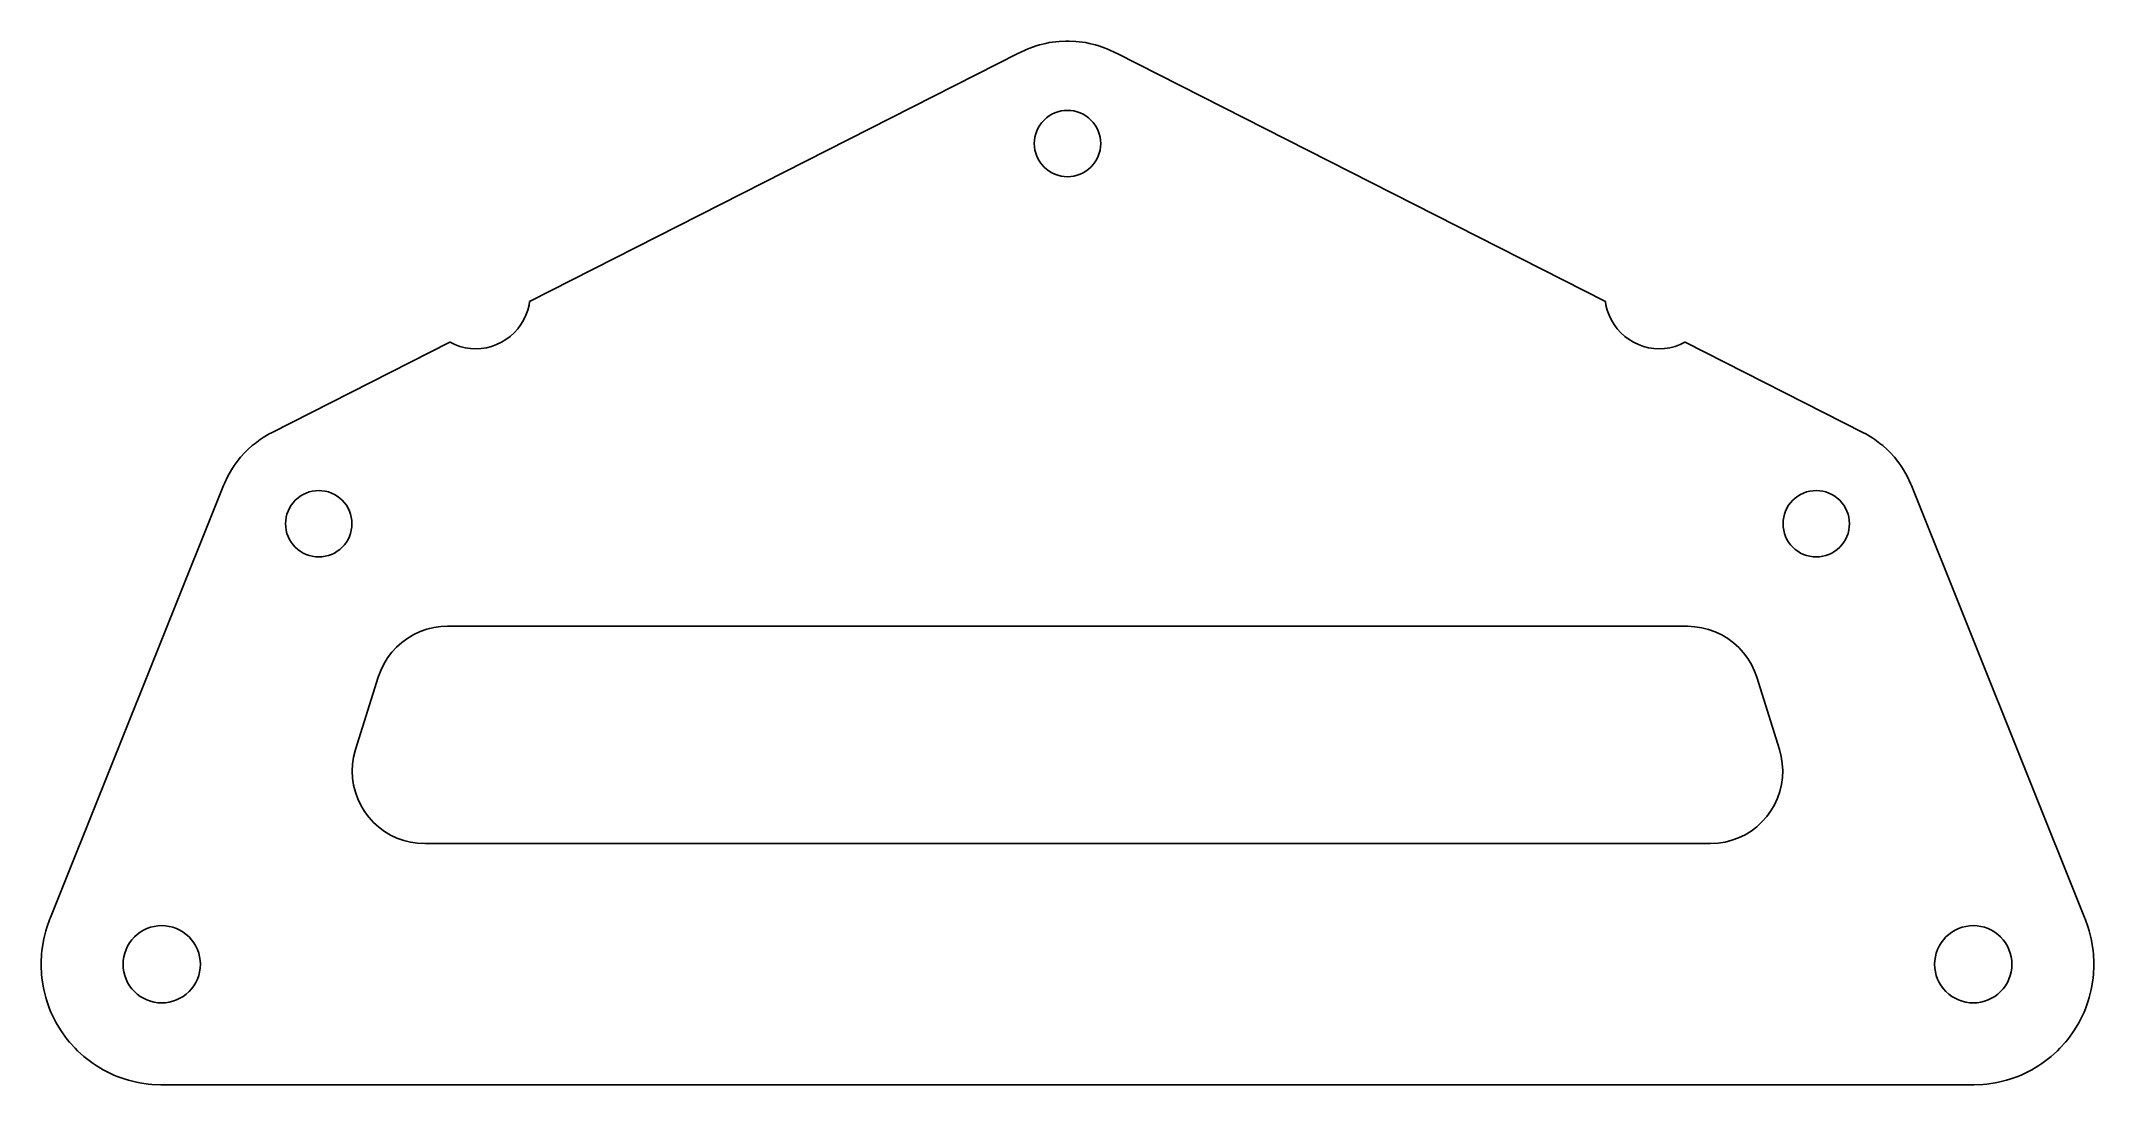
# Model space of a CAD drawing. Header units: metres. Extents: x -85 to 85, y -50 to 36.
import ezdxf

# ---------------------------------------------------------------- set-up
doc = ezdxf.new("R2010")
doc.units = ezdxf.units.M

msp = doc.modelspace()

# ---------------------------------------------------------------- linework, layer by layer
for p, q in [((-3.386, 35.79), (-3.96846, 35.5145)), ((-3.11407, 35.9026), (-3.386, 35.79)), ((-2.60588, 36.0844), (-3.11407, 35.9026)), ((-2.32481, 36.1697), (-2.60588, 36.0844)), ((-1.80101, 36.3009), (-2.32481, 36.1697)), ((-1.51259, 36.3583), (-1.80101, 36.3009)), ((-0.978821, 36.4375), (-1.51259, 36.3583)), ((-0.686081, 36.4663), (-0.978821, 36.4375)), ((-0.147186, 36.4928), (-0.686081, 36.4663)), ((0.147186, 36.4928), (-0.147186, 36.4928)), ((0.686081, 36.4663), (0.147186, 36.4928)), ((0.978821, 36.4375), (0.686081, 36.4663)), ((1.51259, 36.3583), (0.978821, 36.4375)), ((1.80101, 36.3009), (1.51259, 36.3583)), ((2.32481, 36.1697), (1.80101, 36.3009)), ((2.60588, 36.0844), (2.32481, 36.1697)), ((3.11407, 35.9026), (2.60588, 36.0844)), ((3.386, 35.79), (3.11407, 35.9026)), ((3.96846, 35.5145), (3.386, 35.79)), ((-4.04472, 35.4771), (-44.5452, 14.9002)), ((-3.96846, 35.5145), (-4.04472, 35.4771)), ((4.04472, 35.4771), (3.96846, 35.5145)), ((44.5452, 14.9002), (4.04472, 35.4771)), ((-1.05237, 30.5407), (-0.798279, 30.6316)), ((-0.798279, 30.6316), (-0.536484, 30.6972)), ((-0.536484, 30.6972), (-0.269547, 30.7368)), ((-0.269547, 30.7368), (0, 30.75)), ((0, 30.75), (0.269547, 30.7368)), ((0.269547, 30.7368), (0.536484, 30.6972)), ((0.536484, 30.6972), (0.798279, 30.6316)), ((0.798279, 30.6316), (1.05237, 30.5407)), ((-2.63158, 28.7983), (-2.54066, 29.0524)), ((-2.54066, 29.0524), (-2.42528, 29.2963)), ((-2.42528, 29.2963), (-2.28653, 29.5278)), ((-2.28653, 29.5278), (-2.12578, 29.7446)), ((-2.12578, 29.7446), (-1.94453, 29.9445)), ((-1.94453, 29.9445), (-1.74457, 30.1258)), ((-1.74457, 30.1258), (-1.52782, 30.2865)), ((-1.52782, 30.2865), (-1.29634, 30.4253)), ((-1.29634, 30.4253), (-1.05237, 30.5407)), ((1.05237, 30.5407), (1.29634, 30.4253)), ((1.29634, 30.4253), (1.52782, 30.2865)), ((1.52782, 30.2865), (1.74457, 30.1258)), ((1.74457, 30.1258), (1.94453, 29.9445)), ((1.94453, 29.9445), (2.12578, 29.7446)), ((2.12578, 29.7446), (2.28653, 29.5278)), ((2.28653, 29.5278), (2.42528, 29.2963)), ((2.42528, 29.2963), (2.54066, 29.0524)), ((2.54066, 29.0524), (2.63158, 28.7983)), ((-2.75, 28), (-2.73676, 28.2695)), ((-2.73676, 27.7304), (-2.75, 28)), ((-2.73676, 28.2695), (-2.69716, 28.5365)), ((-2.69716, 27.4635), (-2.73676, 27.7304)), ((-2.69716, 28.5365), (-2.63158, 28.7983)), ((-2.63158, 27.2017), (-2.69716, 27.4635)), ((-2.54066, 26.9476), (-2.63158, 27.2017)), ((2.63158, 27.2017), (2.54066, 26.9476)), ((2.63158, 28.7983), (2.69716, 28.5365)), ((2.69716, 27.4635), (2.63158, 27.2017)), ((2.69716, 28.5365), (2.73676, 28.2695)), ((2.73676, 27.7304), (2.69716, 27.4635)), ((2.73676, 28.2695), (2.75, 28)), ((2.75, 28), (2.73676, 27.7304)), ((-2.42528, 26.7036), (-2.54066, 26.9476)), ((-2.28653, 26.4722), (-2.42528, 26.7036)), ((-2.12578, 26.2554), (-2.28653, 26.4722)), ((-1.94453, 26.0555), (-2.12578, 26.2554)), ((-1.74457, 25.8742), (-1.94453, 26.0555)), ((-1.52782, 25.7135), (-1.74457, 25.8742)), ((-1.29634, 25.5747), (-1.52782, 25.7135)), ((-1.05237, 25.4593), (-1.29634, 25.5747)), ((1.29634, 25.5747), (1.05237, 25.4593)), ((1.52782, 25.7135), (1.29634, 25.5747)), ((1.74457, 25.8742), (1.52782, 25.7135)), ((1.94453, 26.0555), (1.74457, 25.8742)), ((2.12578, 26.2554), (1.94453, 26.0555)), ((2.28653, 26.4722), (2.12578, 26.2554)), ((2.42528, 26.7036), (2.28653, 26.4722)), ((2.54066, 26.9476), (2.42528, 26.7036)), ((-0.798279, 25.3684), (-1.05237, 25.4593)), ((-0.536484, 25.3028), (-0.798279, 25.3684)), ((-0.269547, 25.2632), (-0.536484, 25.3028)), ((0, 25.25), (-0.269547, 25.2632)), ((0.269547, 25.2632), (0, 25.25)), ((0.536484, 25.3028), (0.269547, 25.2632)), ((0.798279, 25.3684), (0.536484, 25.3028)), ((1.05237, 25.4593), (0.798279, 25.3684)), ((-44.8425, 13.7779), (-45.0313, 13.3787)), ((-44.6938, 14.1937), (-44.8425, 13.7779)), ((-44.5865, 14.6221), (-44.6938, 14.1937)), ((-44.5452, 14.9002), (-44.5865, 14.6221)), ((44.5865, 14.6221), (44.5452, 14.9002)), ((44.6938, 14.1937), (44.5865, 14.6221)), ((44.8425, 13.7779), (44.6938, 14.1937)), ((45.0313, 13.3787), (44.8425, 13.7779)), ((-46.1452, 12.0214), (-46.4999, 11.7584)), ((-45.818, 12.318), (-46.1452, 12.0214)), ((-45.5214, 12.6452), (-45.818, 12.318)), ((-45.2584, 12.9999), (-45.5214, 12.6452)), ((-45.0313, 13.3787), (-45.2584, 12.9999)), ((45.2584, 12.9999), (45.0313, 13.3787)), ((45.5214, 12.6452), (45.2584, 12.9999)), ((45.818, 12.318), (45.5214, 12.6452)), ((46.1452, 12.0214), (45.818, 12.318)), ((46.4999, 11.7584), (46.1452, 12.0214)), ((-51.1464, 11.5464), (-65.9134, 4.04384)), ((-51.1213, 11.5313), (-51.1464, 11.5464)), ((-50.7221, 11.3425), (-51.1213, 11.5313)), ((-50.3063, 11.1938), (-50.7221, 11.3425)), ((-49.8779, 11.0865), (-50.3063, 11.1938)), ((-49.4411, 11.0217), (-49.8779, 11.0865)), ((-49, 11), (-49.4411, 11.0217)), ((-48.5589, 11.0217), (-49, 11)), ((-48.1221, 11.0865), (-48.5589, 11.0217)), ((-47.6937, 11.1938), (-48.1221, 11.0865)), ((-47.2779, 11.3425), (-47.6937, 11.1938)), ((-46.8787, 11.5313), (-47.2779, 11.3425)), ((-46.4999, 11.7584), (-46.8787, 11.5313)), ((46.8787, 11.5313), (46.4999, 11.7584)), ((47.2779, 11.3425), (46.8787, 11.5313)), ((47.6937, 11.1938), (47.2779, 11.3425)), ((48.1221, 11.0865), (47.6937, 11.1938)), ((48.5589, 11.0217), (48.1221, 11.0865)), ((49, 11), (48.5589, 11.0217)), ((49.4411, 11.0217), (49, 11)), ((49.8779, 11.0865), (49.4411, 11.0217)), ((50.3063, 11.1938), (49.8779, 11.0865)), ((50.7221, 11.3425), (50.3063, 11.1938)), ((51.1213, 11.5313), (50.7221, 11.3425)), ((51.1464, 11.5464), (51.1213, 11.5313)), ((65.9134, 4.04384), (51.1464, 11.5464)), ((-66.8407, 3.47972), (-67.2742, 3.15819)), ((-66.5959, 3.6433), (-66.8407, 3.47972)), ((-66.097, 3.94234), (-66.5959, 3.6433)), ((-65.9134, 4.04384), (-66.097, 3.94234)), ((66.097, 3.94234), (65.9134, 4.04384)), ((66.5959, 3.6433), (66.097, 3.94234)), ((66.8407, 3.47972), (66.5959, 3.6433)), ((67.2742, 3.15819), (66.8407, 3.47972)), ((-68.6582, 1.77422), (-68.9797, 1.34067)), ((-68.4718, 2.0013), (-68.6582, 1.77422)), ((-68.1093, 2.40126), (-68.4718, 2.0013)), ((-67.9013, 2.60933), (-68.1093, 2.40126)), ((-67.5013, 2.97183), (-67.9013, 2.60933)), ((-67.2742, 3.15819), (-67.5013, 2.97183)), ((67.5013, 2.97183), (67.2742, 3.15819)), ((67.9013, 2.60933), (67.5013, 2.97183)), ((68.1093, 2.40126), (67.9013, 2.60933)), ((68.4718, 2.0013), (68.1093, 2.40126)), ((68.6582, 1.77422), (68.4718, 2.0013)), ((68.9797, 1.34067), (68.6582, 1.77422)), ((-69.5593, 0.373657), (-69.814, -0.164856)), ((-69.4205, 0.633316), (-69.5593, 0.373657)), ((-69.1433, 1.09586), (-69.4205, 0.633316)), ((-68.9797, 1.34067), (-69.1433, 1.09586)), ((69.1433, 1.09586), (68.9797, 1.34067)), ((69.4205, 0.633316), (69.1433, 1.09586)), ((69.5593, 0.373657), (69.4205, 0.633316)), ((69.814, -0.164856), (69.5593, 0.373657)), ((-69.8868, -0.331696), (-84.218, -36.1213)), ((-69.814, -0.164856), (-69.8868, -0.331696)), ((-64.1258, -1.75542), (-63.9445, -1.55545)), ((-63.9445, -1.55545), (-63.7446, -1.37421)), ((-63.7446, -1.37421), (-63.5278, -1.21346)), ((-63.5278, -1.21346), (-63.2963, -1.07471)), ((-63.2963, -1.07471), (-63.0524, -0.95932)), ((-63.0524, -0.95932), (-62.7983, -0.868408)), ((-62.7983, -0.868408), (-62.5365, -0.802826)), ((-62.5365, -0.802826), (-62.2695, -0.763229)), ((-62.2695, -0.763229), (-62, -0.75)), ((-62, -0.75), (-61.7304, -0.763229)), ((-61.7304, -0.763229), (-61.4635, -0.802826)), ((-61.4635, -0.802826), (-61.2017, -0.868408)), ((-61.2017, -0.868408), (-60.9476, -0.95932)), ((-60.9476, -0.95932), (-60.7036, -1.07471)), ((-60.7036, -1.07471), (-60.4722, -1.21346)), ((-60.4722, -1.21346), (-60.2554, -1.37421)), ((-60.2554, -1.37421), (-60.0555, -1.55545)), ((-60.0555, -1.55545), (-59.8742, -1.75542)), ((59.8742, -1.75542), (60.0555, -1.55545)), ((60.0555, -1.55545), (60.2554, -1.37421)), ((60.2554, -1.37421), (60.4722, -1.21346)), ((60.4722, -1.21346), (60.7036, -1.07471)), ((60.7036, -1.07471), (60.9476, -0.95932)), ((60.9476, -0.95932), (61.2017, -0.868408)), ((61.2017, -0.868408), (61.4635, -0.802826)), ((61.4635, -0.802826), (61.7304, -0.763229)), ((61.7304, -0.763229), (62, -0.75)), ((62, -0.75), (62.2695, -0.763229)), ((62.2695, -0.763229), (62.5365, -0.802826)), ((62.5365, -0.802826), (62.7983, -0.868408)), ((62.7983, -0.868408), (63.0524, -0.95932)), ((63.0524, -0.95932), (63.2963, -1.07471)), ((63.2963, -1.07471), (63.5278, -1.21346)), ((63.5278, -1.21346), (63.7446, -1.37421)), ((63.7446, -1.37421), (63.9445, -1.55545)), ((63.9445, -1.55545), (64.1258, -1.75542)), ((69.8868, -0.331696), (69.814, -0.164856)), ((84.218, -36.1213), (69.8868, -0.331696)), ((-64.75, -3.5), (-64.7368, -3.23044)), ((-64.7368, -3.23044), (-64.6972, -2.9635)), ((-64.6972, -2.9635), (-64.6316, -2.70171)), ((-64.6316, -2.70171), (-64.5407, -2.44762)), ((-64.5407, -2.44762), (-64.4253, -2.20364)), ((-64.4253, -2.20364), (-64.2865, -1.97217)), ((-64.2865, -1.97217), (-64.1258, -1.75542)), ((-59.8742, -1.75542), (-59.7135, -1.97217)), ((-59.7135, -1.97217), (-59.5747, -2.20364)), ((-59.5747, -2.20364), (-59.4593, -2.44762)), ((-59.4593, -2.44762), (-59.3684, -2.70171)), ((-59.3684, -2.70171), (-59.3028, -2.9635)), ((-59.3028, -2.9635), (-59.2632, -3.23044)), ((-59.2632, -3.23044), (-59.25, -3.5)), ((59.25, -3.5), (59.2632, -3.23044)), ((59.2632, -3.23044), (59.3028, -2.9635)), ((59.3028, -2.9635), (59.3684, -2.70171)), ((59.3684, -2.70171), (59.4593, -2.44762)), ((59.4593, -2.44762), (59.5747, -2.20364)), ((59.5747, -2.20364), (59.7135, -1.97217)), ((59.7135, -1.97217), (59.8742, -1.75542)), ((64.1258, -1.75542), (64.2865, -1.97217)), ((64.2865, -1.97217), (64.4253, -2.20364)), ((64.4253, -2.20364), (64.5407, -2.44762)), ((64.5407, -2.44762), (64.6316, -2.70171)), ((64.6316, -2.70171), (64.6972, -2.9635)), ((64.6972, -2.9635), (64.7368, -3.23044)), ((64.7368, -3.23044), (64.75, -3.5)), ((-64.7368, -3.76955), (-64.75, -3.5)), ((-64.6972, -4.03648), (-64.7368, -3.76955)), ((-64.6316, -4.29828), (-64.6972, -4.03648)), ((-64.5407, -4.55237), (-64.6316, -4.29828)), ((-64.4253, -4.79634), (-64.5407, -4.55237)), ((-64.2865, -5.02782), (-64.4253, -4.79634)), ((-64.1258, -5.24457), (-64.2865, -5.02782)), ((-59.7135, -5.02782), (-59.8742, -5.24457)), ((-59.5747, -4.79634), (-59.7135, -5.02782)), ((-59.4593, -4.55237), (-59.5747, -4.79634)), ((-59.3684, -4.29828), (-59.4593, -4.55237)), ((-59.3028, -4.03648), (-59.3684, -4.29828)), ((-59.2632, -3.76955), (-59.3028, -4.03648)), ((-59.25, -3.5), (-59.2632, -3.76955)), ((59.2632, -3.76955), (59.25, -3.5)), ((59.3028, -4.03648), (59.2632, -3.76955)), ((59.3684, -4.29828), (59.3028, -4.03648)), ((59.4593, -4.55237), (59.3684, -4.29828)), ((59.5747, -4.79634), (59.4593, -4.55237)), ((59.7135, -5.02782), (59.5747, -4.79634)), ((59.8742, -5.24457), (59.7135, -5.02782)), ((64.2865, -5.02782), (64.1258, -5.24457)), ((64.4253, -4.79634), (64.2865, -5.02782)), ((64.5407, -4.55237), (64.4253, -4.79634)), ((64.6316, -4.29828), (64.5407, -4.55237)), ((64.6972, -4.03648), (64.6316, -4.29828)), ((64.7368, -3.76955), (64.6972, -4.03648)), ((64.75, -3.5), (64.7368, -3.76955)), ((-63.9445, -5.44453), (-64.1258, -5.24457)), ((-63.7446, -5.62578), (-63.9445, -5.44453)), ((-63.5278, -5.78653), (-63.7446, -5.62578)), ((-63.2963, -5.92528), (-63.5278, -5.78653)), ((-63.0524, -6.04066), (-63.2963, -5.92528)), ((-62.7983, -6.13158), (-63.0524, -6.04066)), ((-62.5365, -6.19716), (-62.7983, -6.13158)), ((-62.2695, -6.23676), (-62.5365, -6.19716)), ((-62, -6.25), (-62.2695, -6.23676)), ((-61.7304, -6.23676), (-62, -6.25)), ((-61.4635, -6.19716), (-61.7304, -6.23676)), ((-61.2017, -6.13158), (-61.4635, -6.19716)), ((-60.9476, -6.04066), (-61.2017, -6.13158)), ((-60.7036, -5.92528), (-60.9476, -6.04066)), ((-60.4722, -5.78653), (-60.7036, -5.92528)), ((-60.2554, -5.62578), (-60.4722, -5.78653)), ((-60.0555, -5.44453), (-60.2554, -5.62578)), ((-59.8742, -5.24457), (-60.0555, -5.44453)), ((60.0555, -5.44453), (59.8742, -5.24457)), ((60.2554, -5.62578), (60.0555, -5.44453)), ((60.4722, -5.78653), (60.2554, -5.62578)), ((60.7036, -5.92528), (60.4722, -5.78653)), ((60.9476, -6.04066), (60.7036, -5.92528)), ((61.2017, -6.13158), (60.9476, -6.04066)), ((61.4635, -6.19716), (61.2017, -6.13158)), ((61.7304, -6.23676), (61.4635, -6.19716)), ((62, -6.25), (61.7304, -6.23676)), ((62.2695, -6.23676), (62, -6.25)), ((62.5365, -6.19716), (62.2695, -6.23676)), ((62.7983, -6.13158), (62.5365, -6.19716)), ((63.0524, -6.04066), (62.7983, -6.13158)), ((63.2963, -5.92528), (63.0524, -6.04066)), ((63.5278, -5.78653), (63.2963, -5.92528)), ((63.7446, -5.62578), (63.5278, -5.78653)), ((63.9445, -5.44453), (63.7446, -5.62578)), ((64.1258, -5.24457), (63.9445, -5.44453)), ((-55.5509, -13.7197), (-55.1111, -13.3282)), ((-55.1111, -13.3282), (-54.6351, -12.9817)), ((-54.6351, -12.9817), (-54.1273, -12.6835)), ((-54.1273, -12.6835), (-53.5928, -12.4365)), ((-53.5928, -12.4365), (-53.0367, -12.2431)), ((-53.0367, -12.2431), (-52.4643, -12.1051)), ((-52.4643, -12.1051), (-51.8811, -12.0239)), ((-51.8811, -12.0239), (-51.3462, -12)), ((-51.3462, -12), (51.3462, -12)), ((51.3462, -12), (51.9343, -12.0289)), ((51.9343, -12.0289), (52.5168, -12.1153)), ((52.5168, -12.1153), (53.0879, -12.2584)), ((53.0879, -12.2584), (53.6423, -12.4567)), ((53.6423, -12.4567), (54.1746, -12.7085)), ((54.1746, -12.7085), (54.6796, -13.0112)), ((54.6796, -13.0112), (55.1526, -13.3619)), ((55.1526, -13.3619), (55.5889, -13.7574)), ((-56.8688, -15.6546), (-56.6123, -15.1246)), ((-56.6123, -15.1246), (-56.3051, -14.6223)), ((-56.3051, -14.6223), (-55.9502, -14.1525)), ((-55.9502, -14.1525), (-55.5509, -13.7197)), ((55.5889, -13.7574), (55.9843, -14.1936)), ((55.9843, -14.1936), (56.335, -14.6666)), ((56.335, -14.6666), (56.6378, -15.1716)), ((56.6378, -15.1716), (56.8895, -15.7039)), ((-58.9507, -22.2072), (-57.0721, -16.2072)), ((-57.0721, -16.2072), (-56.8688, -15.6546)), ((56.8895, -15.7039), (57.0721, -16.2072)), ((57.0721, -16.2072), (58.9507, -22.2072)), ((-59.2248, -24), (-59.196, -23.4119)), ((-59.196, -23.4119), (-59.1095, -22.8295)), ((-59.1095, -22.8295), (-58.9507, -22.2072)), ((58.9507, -22.2072), (59.0989, -22.7771)), ((59.0989, -22.7771), (59.1905, -23.3587)), ((59.1905, -23.3587), (59.2246, -23.9465)), ((-59.196, -24.5881), (-59.2248, -24)), ((-59.1095, -25.1705), (-59.196, -24.5881)), ((-58.9665, -25.7417), (-59.1095, -25.1705)), ((59.1198, -25.1181), (58.9818, -25.6905)), ((59.2009, -24.5349), (59.1198, -25.1181)), ((59.2246, -23.9465), (59.2009, -24.5349)), ((-58.7681, -26.2961), (-58.9665, -25.7417)), ((-58.5164, -26.8284), (-58.7681, -26.2961)), ((-58.2137, -27.3334), (-58.5164, -26.8284)), ((58.5414, -26.7811), (58.2432, -27.2888)), ((58.7883, -26.2466), (58.5414, -26.7811)), ((58.9818, -25.6905), (58.7883, -26.2466)), ((-57.8629, -27.8064), (-58.2137, -27.3334)), ((-57.4675, -28.2426), (-57.8629, -27.8064)), ((-57.0312, -28.6381), (-57.4675, -28.2426)), ((-56.5583, -28.9888), (-57.0312, -28.6381)), ((57.0724, -28.604), (56.6026, -28.9589)), ((57.5051, -28.2047), (57.0724, -28.604)), ((57.8966, -27.7649), (57.5051, -28.2047)), ((58.2432, -27.2888), (57.8966, -27.7649)), ((-56.0532, -29.2915), (-56.5583, -28.9888)), ((-55.5209, -29.5433), (-56.0532, -29.2915)), ((-54.9666, -29.7416), (-55.5209, -29.5433)), ((-54.3954, -29.8847), (-54.9666, -29.7416)), ((-53.8129, -29.9711), (-54.3954, -29.8847)), ((-53.2248, -30), (-53.8129, -29.9711)), ((53.2248, -30), (-53.2248, -30)), ((53.8661, -29.9656), (53.2248, -30)), ((54.4478, -29.8741), (53.8661, -29.9656)), ((55.0176, -29.7259), (54.4478, -29.8741)), ((55.5702, -29.5226), (55.0176, -29.7259)), ((56.1003, -29.2661), (55.5702, -29.5226)), ((56.6026, -28.9589), (56.1003, -29.2661)), ((-84.6052, -37.2399), (-84.772, -37.9062)), ((-84.5198, -36.9585), (-84.6052, -37.2399)), ((-84.2576, -36.2258), (-84.5198, -36.9585)), ((-84.218, -36.1213), (-84.2576, -36.2258)), ((-77.03, -37.5264), (-76.7778, -37.3393)), ((-76.7778, -37.3393), (-76.5085, -37.1778)), ((-76.5085, -37.1778), (-76.2246, -37.0436)), ((-76.2246, -37.0436), (-75.9289, -36.9378)), ((-75.9289, -36.9378), (-75.6243, -36.8615)), ((-75.6243, -36.8615), (-75.3136, -36.8154)), ((-75.3136, -36.8154), (-75, -36.8)), ((-75, -36.8), (-74.6863, -36.8154)), ((-74.6863, -36.8154), (-74.3757, -36.8615)), ((-74.3757, -36.8615), (-74.0711, -36.9378)), ((-74.0711, -36.9378), (-73.7754, -37.0436)), ((-73.7754, -37.0436), (-73.4915, -37.1778)), ((-73.4915, -37.1778), (-73.2222, -37.3393)), ((-73.2222, -37.3393), (-72.9699, -37.5264)), ((72.9699, -37.5264), (73.2222, -37.3393)), ((73.2222, -37.3393), (73.4915, -37.1778)), ((73.4915, -37.1778), (73.7754, -37.0436)), ((73.7754, -37.0436), (74.0711, -36.9378)), ((74.0711, -36.9378), (74.3757, -36.8615)), ((74.3757, -36.8615), (74.6863, -36.8154)), ((74.6863, -36.8154), (75, -36.8)), ((75, -36.8), (75.3136, -36.8154)), ((75.3136, -36.8154), (75.6243, -36.8615)), ((75.6243, -36.8615), (75.9289, -36.9378)), ((75.9289, -36.9378), (76.2246, -37.0436)), ((76.2246, -37.0436), (76.5085, -37.1778)), ((76.5085, -37.1778), (76.7778, -37.3393)), ((76.7778, -37.3393), (77.03, -37.5264)), ((84.2576, -36.2258), (84.218, -36.1213)), ((84.5198, -36.9585), (84.2576, -36.2258)), ((84.6052, -37.2399), (84.5198, -36.9585)), ((84.772, -37.9062), (84.6052, -37.2399)), ((-84.9302, -38.8741), (-84.9591, -39.167)), ((-84.8295, -38.1949), (-84.9302, -38.8741)), ((-84.772, -37.9062), (-84.8295, -38.1949)), ((-78.1385, -39.3757), (-78.0622, -39.0711)), ((-78.0622, -39.0711), (-77.9564, -38.7754)), ((-77.9564, -38.7754), (-77.8221, -38.4915)), ((-77.8221, -38.4915), (-77.6607, -38.2222)), ((-77.6607, -38.2222), (-77.4736, -37.9699)), ((-77.4736, -37.9699), (-77.2627, -37.7372)), ((-77.2627, -37.7372), (-77.03, -37.5264)), ((-72.9699, -37.5264), (-72.7372, -37.7372)), ((-72.7372, -37.7372), (-72.5264, -37.9699)), ((-72.5264, -37.9699), (-72.3393, -38.2222)), ((-72.3393, -38.2222), (-72.1778, -38.4915)), ((-72.1778, -38.4915), (-72.0436, -38.7754)), ((-72.0436, -38.7754), (-71.9378, -39.0711)), ((-71.9378, -39.0711), (-71.8615, -39.3757)), ((71.8615, -39.3757), (71.9378, -39.0711)), ((71.9378, -39.0711), (72.0436, -38.7754)), ((72.0436, -38.7754), (72.1778, -38.4915)), ((72.1778, -38.4915), (72.3393, -38.2222)), ((72.3393, -38.2222), (72.5264, -37.9699)), ((72.5264, -37.9699), (72.7372, -37.7372)), ((72.7372, -37.7372), (72.9699, -37.5264)), ((77.03, -37.5264), (77.2627, -37.7372)), ((77.2627, -37.7372), (77.4736, -37.9699)), ((77.4736, -37.9699), (77.6607, -38.2222)), ((77.6607, -38.2222), (77.8221, -38.4915)), ((77.8221, -38.4915), (77.9564, -38.7754)), ((77.9564, -38.7754), (78.0622, -39.0711)), ((78.0622, -39.0711), (78.1385, -39.3757)), ((84.8295, -38.1949), (84.772, -37.9062)), ((84.9302, -38.8741), (84.8295, -38.1949)), ((84.9591, -39.167), (84.9302, -38.8741)), ((-84.9591, -39.167), (-84.9928, -39.8528)), ((-84.9928, -39.8528), (-84.9928, -40.1472)), ((-84.9928, -40.1472), (-84.9591, -40.8329)), ((-78.2, -40), (-78.1846, -39.6863)), ((-78.1846, -40.3136), (-78.2, -40)), ((-78.1846, -39.6863), (-78.1385, -39.3757)), ((-78.1385, -40.6243), (-78.1846, -40.3136)), ((-78.0622, -40.9289), (-78.1385, -40.6243)), ((-71.8615, -40.6243), (-71.9378, -40.9289)), ((-71.8615, -39.3757), (-71.8154, -39.6863)), ((-71.8154, -40.3136), (-71.8615, -40.6243)), ((-71.8154, -39.6863), (-71.8, -40)), ((-71.8, -40), (-71.8154, -40.3136)), ((71.8, -40), (71.8154, -39.6863)), ((71.8154, -40.3136), (71.8, -40)), ((71.8154, -39.6863), (71.8615, -39.3757)), ((71.8615, -40.6243), (71.8154, -40.3136)), ((71.9378, -40.9289), (71.8615, -40.6243)), ((78.1385, -40.6243), (78.0622, -40.9289)), ((78.1385, -39.3757), (78.1846, -39.6863)), ((78.1846, -40.3136), (78.1385, -40.6243)), ((78.1846, -39.6863), (78.2, -40)), ((78.2, -40), (78.1846, -40.3136)), ((84.9928, -39.8528), (84.9591, -39.167)), ((84.9591, -40.8329), (84.9928, -40.1472)), ((84.9928, -40.1472), (84.9928, -39.8528)), ((-84.9591, -40.8329), (-84.9302, -41.1259)), ((-84.9302, -41.1259), (-84.8295, -41.8051)), ((-84.8295, -41.8051), (-84.772, -42.0938)), ((-84.772, -42.0938), (-84.6052, -42.7601)), ((-77.9564, -41.2246), (-78.0622, -40.9289)), ((-77.8221, -41.5085), (-77.9564, -41.2246)), ((-77.6607, -41.7778), (-77.8221, -41.5085)), ((-77.4736, -42.03), (-77.6607, -41.7778)), ((-77.2627, -42.2627), (-77.4736, -42.03)), ((-77.03, -42.4736), (-77.2627, -42.2627)), ((-76.7778, -42.6607), (-77.03, -42.4736)), ((-72.9699, -42.4736), (-73.2222, -42.6607)), ((-72.7372, -42.2627), (-72.9699, -42.4736)), ((-72.5264, -42.03), (-72.7372, -42.2627)), ((-72.3393, -41.7778), (-72.5264, -42.03)), ((-72.1778, -41.5085), (-72.3393, -41.7778)), ((-72.0436, -41.2246), (-72.1778, -41.5085)), ((-71.9378, -40.9289), (-72.0436, -41.2246)), ((72.0436, -41.2246), (71.9378, -40.9289)), ((72.1778, -41.5085), (72.0436, -41.2246)), ((72.3393, -41.7778), (72.1778, -41.5085)), ((72.5264, -42.03), (72.3393, -41.7778)), ((72.7372, -42.2627), (72.5264, -42.03)), ((72.9699, -42.4736), (72.7372, -42.2627)), ((73.2222, -42.6607), (72.9699, -42.4736)), ((77.03, -42.4736), (76.7778, -42.6607)), ((77.2627, -42.2627), (77.03, -42.4736)), ((77.4736, -42.03), (77.2627, -42.2627)), ((77.6607, -41.7778), (77.4736, -42.03)), ((77.8221, -41.5085), (77.6607, -41.7778)), ((77.9564, -41.2246), (77.8221, -41.5085)), ((78.0622, -40.9289), (77.9564, -41.2246)), ((84.6052, -42.7601), (84.772, -42.0938)), ((84.772, -42.0938), (84.8295, -41.8051)), ((84.8295, -41.8051), (84.9302, -41.1259)), ((84.9302, -41.1259), (84.9591, -40.8329)), ((-84.6052, -42.7601), (-84.5198, -43.0414)), ((-84.5198, -43.0414), (-84.2885, -43.688)), ((-84.2885, -43.688), (-84.1757, -43.9601)), ((-84.1757, -43.9601), (-83.8821, -44.5809)), ((-76.5085, -42.8221), (-76.7778, -42.6607)), ((-76.2246, -42.9564), (-76.5085, -42.8221)), ((-75.9289, -43.0622), (-76.2246, -42.9564)), ((-75.6243, -43.1385), (-75.9289, -43.0622)), ((-75.3136, -43.1846), (-75.6243, -43.1385)), ((-75, -43.2), (-75.3136, -43.1846)), ((-74.6863, -43.1846), (-75, -43.2)), ((-74.3757, -43.1385), (-74.6863, -43.1846)), ((-74.0711, -43.0622), (-74.3757, -43.1385)), ((-73.7754, -42.9564), (-74.0711, -43.0622)), ((-73.4915, -42.8221), (-73.7754, -42.9564)), ((-73.2222, -42.6607), (-73.4915, -42.8221)), ((73.4915, -42.8221), (73.2222, -42.6607)), ((73.7754, -42.9564), (73.4915, -42.8221)), ((74.0711, -43.0622), (73.7754, -42.9564)), ((74.3757, -43.1385), (74.0711, -43.0622)), ((74.6863, -43.1846), (74.3757, -43.1385)), ((75, -43.2), (74.6863, -43.1846)), ((75.3136, -43.1846), (75, -43.2)), ((75.6243, -43.1385), (75.3136, -43.1846)), ((75.9289, -43.0622), (75.6243, -43.1385)), ((76.2246, -42.9564), (75.9289, -43.0622)), ((76.5085, -42.8221), (76.2246, -42.9564)), ((76.7778, -42.6607), (76.5085, -42.8221)), ((83.8821, -44.5809), (84.1757, -43.9601)), ((84.1757, -43.9601), (84.2885, -43.688)), ((84.2885, -43.688), (84.5198, -43.0414)), ((84.5198, -43.0414), (84.6052, -42.7601)), ((-83.8821, -44.5809), (-83.7436, -44.8401)), ((-83.7436, -44.8401), (-83.3903, -45.4295)), ((-83.3903, -45.4295), (-83.227, -45.6739)), ((-83.227, -45.6739), (-82.8179, -46.2256)), ((82.8179, -46.2256), (83.227, -45.6739)), ((83.227, -45.6739), (83.3903, -45.4295)), ((83.3903, -45.4295), (83.7436, -44.8401)), ((83.7436, -44.8401), (83.8821, -44.5809)), ((-82.8179, -46.2256), (-82.6311, -46.4531)), ((-82.6311, -46.4531), (-82.1702, -46.9617)), ((-82.1702, -46.9617), (-81.9617, -47.1702)), ((-81.9617, -47.1702), (-81.4531, -47.6311)), ((81.4531, -47.6311), (81.9617, -47.1702)), ((81.9617, -47.1702), (82.1702, -46.9617)), ((82.1702, -46.9617), (82.6311, -46.4531)), ((82.6311, -46.4531), (82.8179, -46.2256)), ((-81.4531, -47.6311), (-81.2256, -47.8179)), ((-81.2256, -47.8179), (-80.6739, -48.227)), ((-80.6739, -48.227), (-80.4295, -48.3903)), ((-80.4295, -48.3903), (-79.8401, -48.7436)), ((-79.8401, -48.7436), (-79.5809, -48.8821)), ((-79.5809, -48.8821), (-78.9601, -49.1757)), ((-78.9601, -49.1757), (-78.688, -49.2885)), ((-78.688, -49.2885), (-78.0414, -49.5198)), ((78.0414, -49.5198), (78.688, -49.2885)), ((78.688, -49.2885), (78.9601, -49.1757)), ((78.9601, -49.1757), (79.5809, -48.8821)), ((79.5809, -48.8821), (79.8401, -48.7436)), ((79.8401, -48.7436), (80.4295, -48.3903)), ((80.4295, -48.3903), (80.6739, -48.227)), ((80.6739, -48.227), (81.2256, -47.8179)), ((81.2256, -47.8179), (81.4531, -47.6311)), ((-78.0414, -49.5198), (-77.7601, -49.6052)), ((-77.7601, -49.6052), (-77.0938, -49.772)), ((-77.0938, -49.772), (-76.8051, -49.8295)), ((-76.8051, -49.8295), (-76.1259, -49.9302)), ((-76.1259, -49.9302), (-75.8329, -49.9591)), ((-75.8329, -49.9591), (-75.0734, -49.9964)), ((-75.0734, -49.9964), (-74.9266, -50)), ((-74.9266, -50), (74.9266, -50)), ((74.9266, -50), (75.0734, -49.9964)), ((75.0734, -49.9964), (75.8329, -49.9591)), ((75.8329, -49.9591), (76.1259, -49.9302)), ((76.1259, -49.9302), (76.8051, -49.8295)), ((76.8051, -49.8295), (77.0938, -49.772)), ((77.0938, -49.772), (77.7601, -49.6052)), ((77.7601, -49.6052), (78.0414, -49.5198))]:
    msp.add_line(p, q)

doc.saveas('drawing.dxf')
